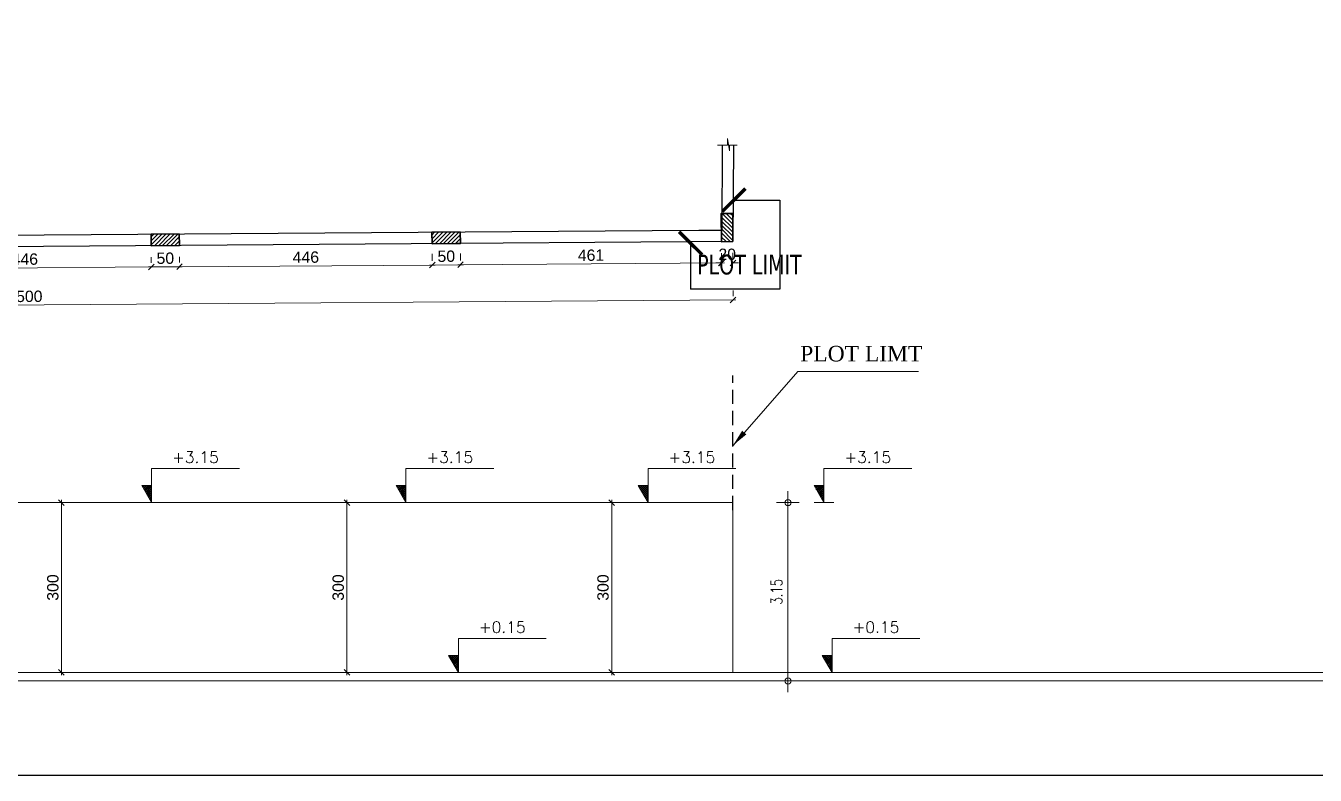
# Model space of a CAD drawing. Header units: millimetres. Extents: x -11627 to -10952, y 10244 to 10588.
# Drawn here: x -11480.64 to -11457.88, y 10374.76 to 10387.99 of the extents above; entities that cross this region are included whole.
import ezdxf
from ezdxf.enums import TextEntityAlignment as Align

# ---------------------------------------------------------------- set-up
doc = ezdxf.new("R2010")
doc.units = ezdxf.units.MM
doc.header["$PDMODE"] = 35
doc.linetypes.add('DOT', pattern=[0.25, 0, -0.25])
doc.linetypes.add('HIDDEN', pattern=[0.375, 0.25, -0.125])
doc.layers.get('0').update_dxf_attribs({"lineweight": 5})
doc.layers.get('DEFPOINTS').update_dxf_attribs({"lineweight": 5})
for name, color, linetype, lineweight in [('A-GEN DIMS INTERNAL', 86, 'Continuous', 5), ('BORDER A1', 7, 'Continuous', 100), ('DIM IN', 191, 'Continuous', 5), ('elev.', 42, 'Continuous', 5), ('HATCH', 8, 'Continuous', 0), ('Notes', 32, 'Continuous', 5), ('Title Block', 7, 'Continuous', 0), ('WALLS', 4, 'Continuous', 35)]:
    doc.layers.add(name, color=color, linetype=linetype, lineweight=lineweight)
doc.layers.add('A-PLOT LIMIT', color=1, linetype='Continuous')
doc.layers.add('A-REFLECT UP', color=8, linetype='HIDDEN')
doc.styles.add('DIMTEXT', font='romans.shx', dxfattribs={"width": 0.75})
doc.styles.add('frame', font='verdana.ttf', dxfattribs={"width": 5})
doc.styles.add('GROUND FLOOR XREF - option 3$0$STYLE1', font='arial.ttf', dxfattribs={"height": 0.2})
doc.styles.add('ROMANS', font='romans.shx', dxfattribs={"width": 0.85})
doc.styles.add('Section-Level', font='romans.shx', dxfattribs={"height": 0.2})
doc.styles.add('SIMPLEX', font='romans.shx', dxfattribs={"width": 0.75})
doc.styles.add('STYLE2', font='times.ttf', dxfattribs={"height": 0.25})
doc.dimstyles.new('D100', dxfattribs={"dimtxt": 0.2, "dimasz": 0.1, "dimexe": 0.18, "dimexo": 0.0625, "dimgap": 0.1, "dimtad": 1, "dimzin": 0, "dimdsep": 46, "dimtxsty": 'SIMPLEX', "dimblk": 'DOT1', "dimcen": 0.1, "dimse1": 1, "dimse2": 1, "dimclrd": 256, "dimclre": 256, "dimclrt": 256, "dimadec": 0, "dimazin": 0, "dimtfac": 5, "dimtix": 1, "dimtmove": 2, "dimatfit": 3, "dimfxl": 1, "dimtolj": 1, "dimtzin": 0, "dimlwd": -1, "dimlwe": -1, "dimarcsym": 0})
doc.dimstyles.new('DIM 100', dxfattribs={"dimtxt": 0.2, "dimasz": 0.1, "dimexe": 0.15, "dimexo": 0.2, "dimgap": 0.05, "dimtad": 1, "dimdec": 0, "dimlfac": 100, "dimzin": 1, "dimdsep": 46, "dimtxsty": 'GROUND FLOOR XREF - option 3$0$STYLE1', "dimblk": 'OBLIQUE', "dimcen": 0.02, "dimdle": 0.05, "dimclrd": 256, "dimclre": 6, "dimclrt": 3, "dimadec": 1, "dimazin": 0, "dimtfac": 0.9, "dimtdec": 0, "dimtix": 1, "dimtofl": 0, "dimtmove": 2, "dimatfit": 3, "dimldrblk": 'ARCHTICK', "dimfxl": 1, "dimtolj": 1, "dimtzin": 12, "dimlwd": -1, "dimlwe": -1, "dimarcsym": 0})
doc.dimstyles.new('DIM 100 AX', dxfattribs={"dimtxt": 0.23, "dimasz": 0.1, "dimexe": 0.15, "dimexo": 0.2, "dimgap": 0.05, "dimtad": 1, "dimdec": 0, "dimlfac": 100, "dimrnd": 5, "dimzin": 1, "dimdsep": 46, "dimtxsty": 'ROMANS', "dimblk": 'OBLIQUE', "dimcen": 0.02, "dimdle": 0.05, "dimclrd": 256, "dimclre": 6, "dimclrt": 3, "dimadec": 1, "dimazin": 0, "dimtfac": 0.9, "dimtdec": 0, "dimtix": 1, "dimtofl": 0, "dimtmove": 2, "dimatfit": 3, "dimldrblk": 'ARCHTICK', "dimfxl": 1, "dimtolj": 1, "dimtzin": 12, "dimlwd": -1, "dimlwe": -1, "dimarcsym": 0})

# ---------------------------------------------------------------- blocks, each defined once
blk = doc.blocks.new('_Oblique')
at = {"color": 0, "linetype": 'ByBlock', "lineweight": -2}
blk.add_line((-0.5, -0.5), (0.5, 0.5), dxfattribs=at)
blk = doc.blocks.new('*D424')
at = {"layer": 'A-GEN DIMS INTERNAL', "color": 6, "linetype": 'DOT', "transparency": 16777216}
for p, q in [((-11468.159, 10383.318), (-11468.156, 10383)), ((-11493.159, 10383.139), (-11493.156, 10382.822))]:
    blk.add_line(p, q, dxfattribs=at)
at = {"layer": 'A-GEN DIMS INTERNAL', "transparency": 16777216}
blk.add_line((-11468.107, 10383.151), (-11493.207, 10382.972), dxfattribs=at)
at = {"layer": 'DEFPOINTS', "color": 0, "transparency": 16777216}
for p in [(-11468.16, 10383.518), (-11493.16, 10383.339), (-11493.157, 10382.972)]:
    blk.add_point(p, dxfattribs=at)
at = {"layer": 'A-GEN DIMS INTERNAL', "transparency": 16777216, "xscale": 0.1, "yscale": 0.1, "zscale": 0.1}
for p, rotation in [((-11468.157, 10383.15), 0.4092486080290047), ((-11493.157, 10382.972), 180.4092486080289)]:
    blk.add_blockref('_Oblique', p, dxfattribs=dict(at, rotation=rotation))
at = {"layer": 'A-GEN DIMS INTERNAL', "color": 3, "transparency": 16777216, "insert": (-11480.658, 10383.213), "char_height": 0.2, "attachment_point": 5, "rotation": 0.4092, "style": 'GROUND FLOOR XREF - option 3$0$STYLE1'}
blk.add_mtext('\\A1;2500', dxfattribs=at)
blk = doc.blocks.new('_ArchTick')
at = {"color": 0, "linetype": 'ByBlock', "const_width": 0.15}
blk.add_lwpolyline([(-0.5, -0.5), (0.5, 0.5)], dxfattribs=at)
blk = doc.blocks.new('RGRRGRG')
at = {"layer": 'HATCH'}
h = blk.add_hatch(dxfattribs=at)
h.set_pattern_fill('ANSI31', color=256, scale=0.016)
h.paths.add_polyline_path([(-11006.515, 10202.75), (-11007.014, 10202.75), (-11007.014, 10202.546), (-11006.515, 10202.546)])
at = {"layer": 'WALLS'}
blk.add_lwpolyline([(-11006.515, 10202.75), (-11007.014, 10202.75), (-11007.014, 10202.546), (-11006.515, 10202.546)], close=True, dxfattribs=at)
blk = doc.blocks.new('*D425')
at = {"layer": 'A-GEN DIMS INTERNAL', "color": 6, "linetype": 'DOT', "transparency": 16777216}
for p, q in [((-11468.363, 10383.98), (-11468.363, 10383.654)), ((-11468.16, 10383.982), (-11468.16, 10383.654))]:
    blk.add_line(p, q, dxfattribs=at)
at = {"layer": 'A-GEN DIMS INTERNAL', "transparency": 16777216}
for p, q in [((-11468.363, 10383.804), (-11468.463, 10383.804)), ((-11468.16, 10383.804), (-11468.06, 10383.804))]:
    blk.add_line(p, q, dxfattribs=at)
at = {"layer": 'DEFPOINTS', "color": 0, "transparency": 16777216}
for p in [(-11468.363, 10384.18, 0), (-11468.16, 10384.182), (-11468.363, 10383.804)]:
    blk.add_point(p, dxfattribs=at)
at = {"layer": 'A-GEN DIMS INTERNAL', "transparency": 16777216, "xscale": 0.1, "yscale": 0.1, "zscale": 0.1}
blk.add_blockref('_Oblique', (-11468.363, 10383.804), dxfattribs=at)
at = {"layer": 'A-GEN DIMS INTERNAL', "transparency": 16777216, "xscale": 0.1, "yscale": 0.1, "zscale": 0.1, "rotation": 180}
blk.add_blockref('_Oblique', (-11468.16, 10383.804), dxfattribs=at)
at = {"layer": 'A-GEN DIMS INTERNAL', "color": 3, "transparency": 16777216, "insert": (-11468.262, 10383.956), "char_height": 0.2, "attachment_point": 5, "style": 'GROUND FLOOR XREF - option 3$0$STYLE1'}
blk.add_mtext('\\A1;20', dxfattribs=at)
blk = doc.blocks.new('*D426')
at = {"layer": 'A-GEN DIMS INTERNAL', "color": 6, "linetype": 'DOT', "transparency": 16777216}
for p, q in [((-11472.97, 10383.947), (-11472.968, 10383.622)), ((-11468.362, 10383.979), (-11468.36, 10383.654))]:
    blk.add_line(p, q, dxfattribs=at)
at = {"layer": 'A-GEN DIMS INTERNAL', "transparency": 16777216}
blk.add_line((-11468.311, 10383.804), (-11473.019, 10383.771), dxfattribs=at)
at = {"layer": 'DEFPOINTS', "color": 0, "transparency": 16777216}
for p in [(-11472.972, 10384.147, 0), (-11468.363, 10384.179, 0), (-11472.969, 10383.772)]:
    blk.add_point(p, dxfattribs=at)
at = {"layer": 'A-GEN DIMS INTERNAL', "transparency": 16777216, "xscale": 0.1, "yscale": 0.1, "zscale": 0.1}
for p, rotation in [((-11468.361, 10383.804), 0.3996576816190611), ((-11472.969, 10383.772), 180.3996576816191)]:
    blk.add_blockref('_Oblique', p, dxfattribs=dict(at, rotation=rotation))
at = {"layer": 'A-GEN DIMS INTERNAL', "color": 3, "transparency": 16777216, "insert": (-11470.666, 10383.94), "char_height": 0.2, "attachment_point": 5, "rotation": 0.3997, "style": 'GROUND FLOOR XREF - option 3$0$STYLE1'}
blk.add_mtext('\\A1;461', dxfattribs=at)
blk = doc.blocks.new('*D427')
at = {"layer": 'A-GEN DIMS INTERNAL', "color": 6, "linetype": 'DOT', "transparency": 16777216}
for p, q in [((-11473.469, 10383.966), (-11473.467, 10383.618)), ((-11472.971, 10383.97), (-11472.968, 10383.622))]:
    blk.add_line(p, q, dxfattribs=at)
at = {"layer": 'A-GEN DIMS INTERNAL', "transparency": 16777216}
blk.add_line((-11472.919, 10383.772), (-11473.518, 10383.768), dxfattribs=at)
at = {"layer": 'DEFPOINTS', "color": 0, "transparency": 16777216}
for p in [(-11473.471, 10384.166, 0), (-11472.972, 10384.17, 0), (-11473.468, 10383.768)]:
    blk.add_point(p, dxfattribs=at)
at = {"layer": 'A-GEN DIMS INTERNAL', "transparency": 16777216, "xscale": 0.1, "yscale": 0.1, "zscale": 0.1}
for p, rotation in [((-11473.468, 10383.768), 180.3996576814124), ((-11472.969, 10383.772), 0.3996576814124264)]:
    blk.add_blockref('_Oblique', p, dxfattribs=dict(at, rotation=rotation))
at = {"layer": 'A-GEN DIMS INTERNAL', "color": 3, "transparency": 16777216, "insert": (-11473.22, 10383.922), "char_height": 0.2, "attachment_point": 5, "rotation": 0.3997, "style": 'GROUND FLOOR XREF - option 3$0$STYLE1'}
blk.add_mtext('\\A1;50', dxfattribs=at)
blk = doc.blocks.new('*D428')
at = {"layer": 'A-GEN DIMS INTERNAL', "color": 6, "linetype": 'DOT', "transparency": 16777216}
for p, q in [((-11477.93, 10383.912), (-11477.928, 10383.587)), ((-11473.469, 10383.943), (-11473.467, 10383.618))]:
    blk.add_line(p, q, dxfattribs=at)
at = {"layer": 'A-GEN DIMS INTERNAL', "transparency": 16777216}
blk.add_line((-11477.979, 10383.737), (-11473.418, 10383.768), dxfattribs=at)
at = {"layer": 'DEFPOINTS', "color": 0, "transparency": 16777216}
for p in [(-11477.931, 10384.112, 0), (-11473.471, 10384.143, 0), (-11473.468, 10383.768)]:
    blk.add_point(p, dxfattribs=at)
at = {"layer": 'A-GEN DIMS INTERNAL', "transparency": 16777216, "xscale": 0.1, "yscale": 0.1, "zscale": 0.1}
for p, rotation in [((-11477.929, 10383.737), 180.3996576816095), ((-11473.468, 10383.768), 0.3996576816095528)]:
    blk.add_blockref('_Oblique', p, dxfattribs=dict(at, rotation=rotation))
at = {"layer": 'A-GEN DIMS INTERNAL', "color": 3, "transparency": 16777216, "insert": (-11475.699, 10383.905), "char_height": 0.2, "attachment_point": 5, "rotation": 0.3997, "style": 'GROUND FLOOR XREF - option 3$0$STYLE1'}
blk.add_mtext('\\A1;446', dxfattribs=at)
blk = doc.blocks.new('*D429')
at = {"layer": 'A-GEN DIMS INTERNAL', "color": 6, "linetype": 'DOT', "transparency": 16777216}
for p, q in [((-11478.428, 10383.908), (-11478.426, 10383.584)), ((-11477.93, 10383.912), (-11477.928, 10383.587))]:
    blk.add_line(p, q, dxfattribs=at)
at = {"layer": 'A-GEN DIMS INTERNAL', "transparency": 16777216}
blk.add_line((-11477.879, 10383.737), (-11478.477, 10383.733), dxfattribs=at)
at = {"layer": 'DEFPOINTS', "color": 0, "transparency": 16777216}
for p in [(-11478.43, 10384.108, 0), (-11477.931, 10384.112, 0), (-11478.427, 10383.734)]:
    blk.add_point(p, dxfattribs=at)
at = {"layer": 'A-GEN DIMS INTERNAL', "transparency": 16777216, "xscale": 0.1, "yscale": 0.1, "zscale": 0.1}
for p, rotation in [((-11478.427, 10383.734), 180.3996576816214), ((-11477.929, 10383.737), 0.3996576816214592)]:
    blk.add_blockref('_Oblique', p, dxfattribs=dict(at, rotation=rotation))
at = {"layer": 'A-GEN DIMS INTERNAL', "color": 3, "transparency": 16777216, "insert": (-11478.179, 10383.887), "char_height": 0.2, "attachment_point": 5, "rotation": 0.3997, "style": 'GROUND FLOOR XREF - option 3$0$STYLE1'}
blk.add_mtext('\\A1;50', dxfattribs=at)
blk = doc.blocks.new('*D430')
at = {"layer": 'A-GEN DIMS INTERNAL', "color": 6, "linetype": 'DOT', "transparency": 16777216}
for p, q in [((-11482.889, 10383.876), (-11482.887, 10383.552)), ((-11478.428, 10383.908), (-11478.426, 10383.584))]:
    blk.add_line(p, q, dxfattribs=at)
at = {"layer": 'A-GEN DIMS INTERNAL', "transparency": 16777216}
blk.add_line((-11478.377, 10383.734), (-11482.938, 10383.701), dxfattribs=at)
at = {"layer": 'DEFPOINTS', "color": 0, "transparency": 16777216}
for p in [(-11482.89, 10384.076, 0), (-11478.43, 10384.108, 0), (-11482.888, 10383.702)]:
    blk.add_point(p, dxfattribs=at)
at = {"layer": 'A-GEN DIMS INTERNAL', "transparency": 16777216, "xscale": 0.1, "yscale": 0.1, "zscale": 0.1}
for p, rotation in [((-11482.888, 10383.702), 180.4092486080324), ((-11478.427, 10383.734), 0.409248608032362)]:
    blk.add_blockref('_Oblique', p, dxfattribs=dict(at, rotation=rotation))
at = {"layer": 'A-GEN DIMS INTERNAL', "color": 3, "transparency": 16777216, "insert": (-11480.659, 10383.87), "char_height": 0.2, "attachment_point": 5, "rotation": 0.4092, "style": 'GROUND FLOOR XREF - option 3$0$STYLE1'}
blk.add_mtext('\\A1;446', dxfattribs=at)
blk = doc.blocks.new('*D437')
at = {"layer": 'A-GEN DIMS INTERNAL', "color": 6, "linetype": 'DOT', "transparency": 16777216}
for p, q in [((-11468.361, 10379.572), (-11470.451, 10379.572)), ((-11468.361, 10376.572), (-11470.451, 10376.572))]:
    blk.add_line(p, q, dxfattribs=at)
at = {"layer": 'A-GEN DIMS INTERNAL', "transparency": 16777216}
blk.add_line((-11470.301, 10376.522), (-11470.301, 10379.622), dxfattribs=at)
at = {"layer": 'DEFPOINTS', "color": 0, "transparency": 16777216}
for p in [(-11470.301, 10379.572), (-11468.161, 10379.572, 0), (-11468.161, 10376.572, 0)]:
    blk.add_point(p, dxfattribs=at)
at = {"layer": 'A-GEN DIMS INTERNAL', "transparency": 16777216, "xscale": 0.1, "yscale": 0.1, "zscale": 0.1}
for p, rotation in [((-11470.301, 10379.572), 90), ((-11470.301, 10376.572), 270)]:
    blk.add_blockref('_Oblique', p, dxfattribs=dict(at, rotation=rotation))
at = {"layer": 'A-GEN DIMS INTERNAL', "color": 3, "transparency": 16777216, "insert": (-11470.453, 10378.072), "char_height": 0.2, "attachment_point": 5, "rotation": 90, "style": 'GROUND FLOOR XREF - option 3$0$STYLE1'}
blk.add_mtext('\\A1;300', dxfattribs=at)
blk = doc.blocks.new('*X116')
at = {"color": 0}
for p, q in [((3.64, 1.17), (3.7, 1.22)), ((5.34, -0.39), (3.73, 1.22)), ((3.77, 0.94), (4.05, 1.22)), ((3.9, 0.72), (4.41, 1.22)), ((5.34, -0.75), (3.94, 0.66)), ((4.03, 0.5), (4.76, 1.22)), ((5.34, -0.04), (4.08, 1.22)), ((4.16, 0.27), (5.11, 1.22)), ((4.29, 0.05), (5.34, 1.1)), ((4.42, -0.18), (5.34, 0.75)), ((5.34, 0.31), (4.43, 1.22)), ((4.55, -0.4), (5.34, 0.39)), ((4.68, -0.62), (5.34, 0.04)), ((5.34, 0.67), (4.79, 1.22)), ((5.34, 1.02), (5.14, 1.22)), ((5.34, -1.1), (4.42, -0.18)), ((4.81, -0.85), (5.34, -0.31)), ((5.34, -1.45), (4.91, -1.02)), ((4.94, -1.07), (5.34, -0.67)), ((5.07, -1.3), (5.34, -1.02)), ((5.2, -1.52), (5.34, -1.37)), ((5.33, -1.75), (5.34, -1.73))]:
    blk.add_line(p, q, dxfattribs=at)
blk = doc.blocks.new('Level-Section')
at = {"color": 0}
for p, q in [((1.55, 0.6), (0, 0.6)), ((0, 0.6), (0, 0)), ((0, 0), (-0.173, 0.3)), ((0, 0.3), (-0.173, 0.3))]:
    blk.add_line(p, q, dxfattribs=at)
blk.add_line((0.173, 0), (-0.173, 0))
at = {"color": 0, "xscale": 0.1000000000000227, "yscale": 0.1000000000000227, "zscale": 0.1000000000000227}
blk.add_blockref('*X116', (-0.534, 0.178), dxfattribs=at)
at = {"color": 0, "style": 'Section-Level'}
blk.add_attdef('LEVEL', text='', height=0.2, dxfattribs=at).set_placement((0.775, 0.8), align=Align.MIDDLE_CENTER)
blk = doc.blocks.new('DOT1')
at = {"color": 0}
for p, q in [((0, -2), (0, 2)), ((-2, 0), (2, 0))]:
    blk.add_line(p, q, dxfattribs=at)
blk.add_circle((0, 0), 0.54, dxfattribs=at)
blk = doc.blocks.new('*D439')
at = {"layer": 'A-GEN DIMS INTERNAL', "color": 6, "linetype": 'DOT', "transparency": 16777216}
for p, q in [((-11480.359, 10379.572), (-11479.862, 10379.572)), ((-11480.308, 10376.572), (-11479.862, 10376.572))]:
    blk.add_line(p, q, dxfattribs=at)
at = {"layer": 'A-GEN DIMS INTERNAL', "transparency": 16777216}
blk.add_line((-11480.012, 10376.522), (-11480.012, 10379.622), dxfattribs=at)
at = {"layer": 'DEFPOINTS', "color": 0, "transparency": 16777216}
for p in [(-11480.559, 10379.572), (-11480.012, 10379.572), (-11480.508, 10376.572)]:
    blk.add_point(p, dxfattribs=at)
at = {"layer": 'A-GEN DIMS INTERNAL', "transparency": 16777216, "xscale": 0.1, "yscale": 0.1, "zscale": 0.1}
for p, rotation in [((-11480.012, 10379.572), 90), ((-11480.012, 10376.572), 270)]:
    blk.add_blockref('_Oblique', p, dxfattribs=dict(at, rotation=rotation))
at = {"layer": 'A-GEN DIMS INTERNAL', "color": 3, "transparency": 16777216, "insert": (-11480.164, 10378.072), "char_height": 0.2, "attachment_point": 5, "rotation": 90, "style": 'GROUND FLOOR XREF - option 3$0$STYLE1'}
blk.add_mtext('\\A1;300', dxfattribs=at)
blk = doc.blocks.new('*D440')
at = {"layer": 'A-GEN DIMS INTERNAL', "color": 6, "linetype": 'DOT', "transparency": 16777216}
for p, q in [((-11475.323, 10379.572), (-11474.825, 10379.572)), ((-11475.271, 10376.572), (-11474.825, 10376.572))]:
    blk.add_line(p, q, dxfattribs=at)
at = {"layer": 'A-GEN DIMS INTERNAL', "transparency": 16777216}
blk.add_line((-11474.975, 10376.522), (-11474.975, 10379.622), dxfattribs=at)
at = {"layer": 'DEFPOINTS', "color": 0, "transparency": 16777216}
for p in [(-11475.523, 10379.572), (-11474.975, 10379.572), (-11475.471, 10376.572)]:
    blk.add_point(p, dxfattribs=at)
at = {"layer": 'A-GEN DIMS INTERNAL', "transparency": 16777216, "xscale": 0.1, "yscale": 0.1, "zscale": 0.1}
for p, rotation in [((-11474.975, 10379.572), 90), ((-11474.975, 10376.572), 270)]:
    blk.add_blockref('_Oblique', p, dxfattribs=dict(at, rotation=rotation))
at = {"layer": 'A-GEN DIMS INTERNAL', "color": 3, "transparency": 16777216, "insert": (-11475.127, 10378.072), "char_height": 0.2, "attachment_point": 5, "rotation": 90, "style": 'GROUND FLOOR XREF - option 3$0$STYLE1'}
blk.add_mtext('\\A1;300', dxfattribs=at)
blk = doc.blocks.new('*D441')
at = {"layer": 'DEFPOINTS', "color": 0, "transparency": 16777216}
for p in [(-11467.943, 10379.572, 0), (-11467.943, 10376.422), (-11467.189, 10376.422)]:
    blk.add_point(p, dxfattribs=at)
at = {"layer": 'DIM IN', "transparency": 16777216}
blk.add_line((-11467.189, 10379.472), (-11467.189, 10376.522), dxfattribs=at)
at = {"layer": 'DIM IN', "transparency": 16777216, "xscale": 0.1, "yscale": 0.1, "zscale": 0.1}
for p, rotation in [((-11467.189, 10379.572), 90), ((-11467.189, 10376.422), 270)]:
    blk.add_blockref('DOT1', p, dxfattribs=dict(at, rotation=rotation))
at = {"layer": 'DIM IN', "transparency": 16777216, "insert": (-11467.389, 10377.997), "char_height": 0.2, "attachment_point": 5, "rotation": 90, "style": 'SIMPLEX'}
blk.add_mtext('\\A1;3.15', dxfattribs=at)
blk = doc.blocks.new('ADM FRAME-A2')
at = {"layer": 'BORDER A1', "lineweight": 25}
blk.add_lwpolyline([(-58.529, 2.457), (-11.557, 2.457), (-11.557, 40.943), (-58.529, 40.943)], close=True, dxfattribs=at)
blk = doc.blocks.new('*U110')
blk.add_lwpolyline([(0.8, 0.75), (0.8, -0.8), (-0.75, -0.8)])
at = {"style": 'DIMTEXT', "width": 0.75}
blk.add_attdef('F.F.L', (0.846, -0.827), '', height=0.338, dxfattribs=at)
for points in [[(0, 0.75), (0.8, 0.75)], [(-0.75, 0), (-0.75, -0.8)]]:
    blk.add_leader(points, dimstyle='DIM 100 AX', override={"dimasz": 0.4, "dimtad": 0})

msp = doc.modelspace()

# ---------------------------------------------------------------- linework, layer by layer
at = {"layer": 'A-PLOT LIMIT'}
for p, q in [((-11468.348, 10385.882), (-11468.359, 10384.38)), ((-11468.148, 10385.882), (-11468.16, 10384.182)), ((-11468.761, 10384.377), (-11492.961, 10384.205)), ((-11468.359, 10384.38), (-11468.761, 10384.377)), ((-11468.16, 10384.182), (-11493.16, 10384.003))]:
    msp.add_line(p, q, dxfattribs=at)
at = {"layer": 'A-REFLECT UP'}
msp.add_line((-11468.161, 10379.44, 0), (-11468.161, 10381.814, 0), dxfattribs=at)
at = {"layer": 'DIM IN', "elevation": 0}
msp.add_lwpolyline([(-11468.086, 10385.882), (-11468.223, 10385.882), (-11468.223, 10385.787), (-11468.255, 10386.002), (-11468.255, 10385.882), (-11468.436, 10385.882)], dxfattribs=at)
at = {"layer": 'elev.'}
for p, q in [((-11493.162, 10379.572), (-11468.161, 10379.572, 0)), ((-11468.161, 10379.572, 0), (-11468.161, 10376.572, 0)), ((-11502.419, 10376.572), (-11455.327, 10376.572)), ((-11502.419, 10376.422), (-11455.327, 10376.422))]:
    msp.add_line(p, q, dxfattribs=at)
at = {"layer": 'Notes'}
msp.add_line((-11467.016, 10381.887, 5.548), (-11464.883, 10381.887, 5.548), dxfattribs=at)

# ---------------------------------------------------------------- block references
at = {"layer": 'A-PLOT LIMIT'}
ref = msp.add_blockref('*U110', (-11468.145, 10384.153), dxfattribs=dict(at, xscale=1.016, yscale=1.016, zscale=1.016))
ref.add_attrib('%%P0.00', 'PLOT LIMIT', (-11468.793, 10383.601), dxfattribs={"layer": '0', "color": 0, "linetype": 'Continuous', "height": 0.35, "style": 'frame', "width": 0.7})
at = {"layer": 'DIM IN', "extrusion": (3.82891e-12, -1.09784e-09, 1), "rotation": 270.3996576816062}
msp.add_blockref('RGRRGRG', (-21593.888, -693.233, 0), dxfattribs=at)
at = {"layer": 'DIM IN', "extrusion": (1.09784e-09, 3.82891e-12, 1), "rotation": 0.3996576816061545}
for p in [(-400.518, 258.588, 0), (-395.559, 258.623, 0)]:
    msp.add_blockref('RGRRGRG', p, dxfattribs=at)
at = {"layer": 'DIM IN'}
for p, values in [((-11478.421, 10379.572), {'LEVEL': '+3.15'}), ((-11473.932, 10379.572), {'LEVEL': '+3.15'}), ((-11469.659, 10379.572), {'LEVEL': '+3.15'}), ((-11466.555, 10379.572), {'LEVEL': '+3.15'}), ((-11473.006, 10376.572), {'LEVEL': '+0.15'}), ((-11466.41, 10376.572), {'LEVEL': '+0.15'})]:
    msp.add_blockref('Level-Section', p, dxfattribs=at).add_auto_attribs(values)
at = {"layer": 'Title Block', "xscale": 1.485590213708992, "yscale": 1.485590213708992, "zscale": 1.485590213708992}
msp.add_blockref('ADM FRAME-A2', (-11425.603, 10371.107), dxfattribs=at)

# ---------------------------------------------------------------- texts
at = {"layer": 'Notes', "style": 'STYLE2'}
msp.add_text('PLOT LIMT', height=0.2749, dxfattribs=at).set_placement((-11465.895, 10382.203, 0), align=Align.MIDDLE_CENTER)

# ---------------------------------------------------------------- dimensions: what is measured, and where the dimension line sits
at = {"layer": 'A-GEN DIMS INTERNAL'}
for p1, p2, distance, picture, middle in [((-11478.43, 10384.108, 0), (-11482.89, 10384.076, 0), 0.375, '*D430', (-11480.659, 10383.87)), ((-11477.931, 10384.112, 0), (-11478.43, 10384.108, 0), 0.375, '*D429', (-11478.179, 10383.887)), ((-11477.931, 10384.112, 0), (-11473.471, 10384.143, 0), -0.375, '*D428', (-11475.699, 10383.905)), ((-11472.972, 10384.17, 0), (-11473.471, 10384.166, 0), 0.398, '*D427', (-11473.22, 10383.922)), ((-11468.363, 10384.179, 0), (-11472.972, 10384.147, 0), 0.376, '*D426', (-11470.666, 10383.94)), ((-11468.16, 10383.518), (-11493.16, 10383.339), 0.367, '*D424', (-11480.658, 10383.213))]:
    dim = msp.add_aligned_dim(p1=p1, p2=p2, distance=distance, dimstyle='DIM 100', dxfattribs=at)
    dim.commit()
    dim.dimension.update_dxf_attribs({"geometry": picture, "text_midpoint": middle})
dim = msp.add_linear_dim(base=(-11468.363, 10383.804), p1=(-11468.16, 10384.182), p2=(-11468.363, 10384.18, 0), dimstyle='DIM 100', dxfattribs=at)
dim.commit()
dim.dimension.update_dxf_attribs({"geometry": '*D425', "text_midpoint": (-11468.262, 10383.956)})
for base, p1, p2, picture, middle in [((-11480.012, 10379.572), (-11480.508, 10376.572), (-11480.559, 10379.572), '*D439', (-11480.164, 10378.072)), ((-11474.975, 10379.572), (-11475.471, 10376.572), (-11475.523, 10379.572), '*D440', (-11475.127, 10378.072)), ((-11470.301, 10379.572), (-11468.161, 10376.572, 0), (-11468.161, 10379.572, 0), '*D437', (-11470.453, 10378.072))]:
    dim = msp.add_linear_dim(base=base, p1=p1, p2=p2, angle=90, dimstyle='DIM 100', dxfattribs=at)
    dim.commit()
    dim.dimension.update_dxf_attribs({"geometry": picture, "text_midpoint": middle})
at = {"layer": 'DIM IN'}
dim = msp.add_linear_dim(base=(-11467.189, 10376.422), p1=(-11467.943, 10379.572, 0), p2=(-11467.943, 10376.422), angle=90, dimstyle='D100', dxfattribs=at)
dim.commit()
dim.dimension.update_dxf_attribs({"geometry": '*D441', "text_midpoint": (-11467.389, 10377.997)})

# ---------------------------------------------------------------- leaders
at = {"layer": 'Notes'}
msp.add_leader([(-11468.159, 10380.583, 5.548), (-11467.016, 10381.887, 5.548)], dimstyle='D100', override={"dimasz": 0.3, "dimfxl": 0, "dimfxlon": 1, "dimarcsym": 1}, dxfattribs=at)

doc.saveas('drawing.dxf')
